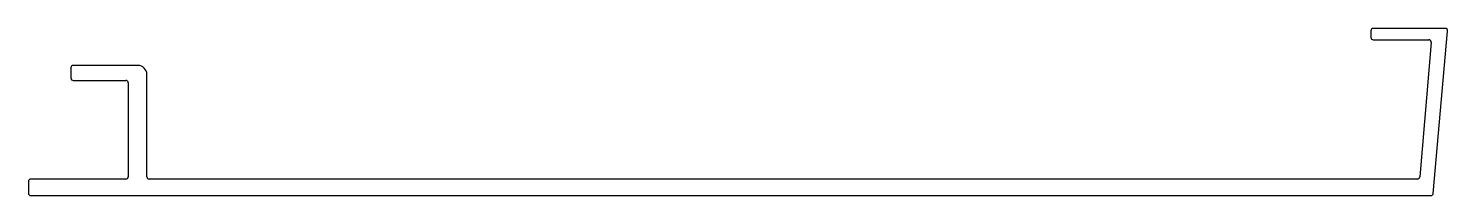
# Model space of a CAD drawing. Extents: x -121 to 120, y 4 to 33.
import ezdxf

# ---------------------------------------------------------------- set-up
doc = ezdxf.new("R2010")
doc.units = 0
doc.layers.get('0').update_dxf_attribs({"linetype": 'CONTINUOUS'})

msp = doc.modelspace()

# ---------------------------------------------------------------- linework, layer by layer
for p, q in [((107, 32.14), (107, 31.02)), ((119.63, 32.54), (107.4, 32.54)), ((117.59, 4.54), (120.03, 32.1)), ((107.4, 30.62), (116.85, 30.62)), ((117.25, 30.18), (115.3, 7.34)), ((-114, 25.86), (-114, 24.13)), ((-102.61, 26.27), (-113.59, 26.27)), ((-101.08, 7.38), (-101.08, 24.74)), ((-113.59, 23.73), (-104.66, 23.73)), ((-104.26, 23.32), (-104.26, 7.38)), ((-121.23, 6.56), (-121.23, 4.58)), ((-104.66, 6.97), (-120.82, 6.97)), ((7.11, 6.97), (-100.68, 6.97)), ((114.89, 6.97), (7.11, 6.97)), ((-120.82, 4.17), (117.19, 4.17))]:
    msp.add_line(p, q)
for centre, radius, start, end in [((107.4, 32.14), 0.406, 90, 180), ((119.63, 32.14), 0.406, 354.9375, 90), ((107.4, 31.02), 0.406, 180, 270), ((116.85, 30.21), 0.406, 355.1097, 90), ((-113.59, 25.86), 0.406, 90, 180), ((-113.59, 24.13), 0.406, 180, 270), ((-102.61, 24.74), 1.52, 360, 90), ((-104.66, 23.32), 0.406, 360, 90), ((-104.66, 7.38), 0.406, 270, 360), ((-100.68, 7.38), 0.406, 180, 270), ((114.89, 7.38), 0.406, 270, 355.1097), ((-120.82, 6.56), 0.406, 90, 180), ((-120.82, 4.58), 0.406, 180, 270), ((117.19, 4.58), 0.406, 270, 354.9375)]:
    msp.add_arc(centre, radius, start, end)

doc.saveas('drawing.dxf')
